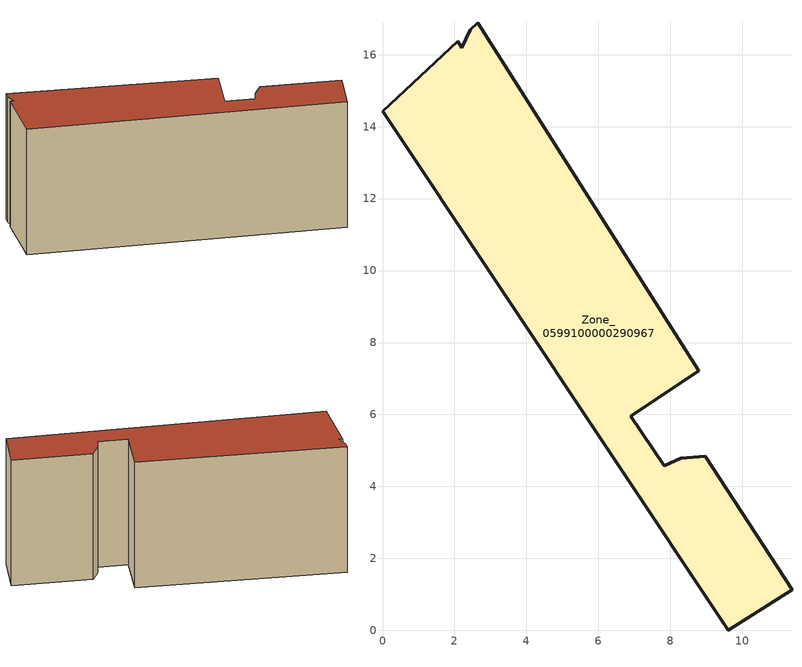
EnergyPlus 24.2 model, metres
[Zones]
Zone_0599100000290967
 floor ground (C_G): 6.9,5.95 7.83,4.58 8.29,4.79 8.96,4.84 11.38,1.13 9.61,0 0,14.43 2.08,16.37 2.2,16.19 2.44,16.7 2.65,16.89 8.79,7.21 z0
 wall outside (C_F): 9.61,0 11.38,1.13 8.96,4.84 8.29,4.79 7.83,4.58 6.9,5.95 8.79,7.21 2.65,16.89 2.44,16.7 2.2,16.19 2.08,16.37 0,14.43 9.61,0 z0:8.05
 roof outside (C_R): 11.38,1.13 8.96,4.84 8.29,4.79 7.83,4.58 6.9,5.95 8.79,7.21 2.65,16.89 2.44,16.7 2.2,16.19 2.08,16.37 0,14.43 9.61,0 z8.05
[BUILDING]
Pand.0599100000290967: North Axis=0; Terrain=City; Loads Convergence Tolerance Value=0.04; Temperature Convergence Tolerance Value=0.4; Solar Distribution=FullExterior; Maximum Number of Warmup Days=25; Minimum Number of Warmup Days=1
[Site:Location]
Rotterdam.The.Hague.AP_ZH_NLD Design_Conditions: Latitude=51.96; Longitude=4.45; Time Zone=1; Elevation=-4.5
[SITE:GROUNDTEMPERATURE:BUILDINGSURFACE]
18, 18, 18, 18, 18, 18, 18, 18, 18, 18, 18, 18
[MATERIAL] Thermal Absorptance=0.9; Solar Absorptance=0.7; Visible Absorptance=0.7
Name | Roughness | Thickness | Conductivity | Density | Specific Heat
G.TI.1946 | MediumSmooth | 0.15 | 1 | 540 | 1210
F.TI.1946 | Rough | 0.3 | 0.857143 | 1920 | 840
R.TI.1946 | MediumRough | 0.2 | 0.1 | 1500 | 1000
[CONSTRUCTION]
C_G: G.TI.1946
C_F: F.TI.1946
C_R: R.TI.1946
[ZONE]
Zone_0599100000290967: Type=1; Multiplier=1; Ceiling Height=Autocalculate; Volume=Autocalculate; Floor Area=autocalculate; Part of Total Floor Area=Yes
[ZONEINFILTRATION:DESIGNFLOWRATE]
Infil_Zone_0599100000290967: Zone or ZoneList or Space or SpaceList=Zone_0599100000290967; Schedule=AlwaysOn; Design Flow Rate Calculation Method=Flow/Area; Flow Rate per Floor Area=0.003; Constant Term Coefficient=1; Temperature Term Coefficient=0; Velocity Term Coefficient=0; Velocity Squared Term Coefficient=0
[HVACTEMPLATE:ZONE:IDEALLOADSAIRSYSTEM]
Zone_0599100000290967: Maximum Heating Supply Air Temperature=50; Minimum Cooling Supply Air Temperature=13; Maximum Heating Supply Air Humidity Ratio=0.0156; Minimum Cooling Supply Air Humidity Ratio=0.0077; Heating Limit=NoLimit; Cooling Limit=NoLimit; Dehumidification Control Type=ConstantSensibleHeatRatio; Cooling Sensible Heat Ratio=0.7; Dehumidification Setpoint=60; Humidification Control Type=None; Humidification Setpoint=30; Outdoor Air Method=None; Outdoor Air Flow Rate per Person=0.00944; Outdoor Air Flow Rate per Zone Floor Area=0; Outdoor Air Flow Rate per Zone=0; Demand Controlled Ventilation Type=None; Outdoor Air Economizer Type=NoEconomizer; Heat Recovery Type=None; Sensible Heat Recovery Effectiveness=0.7; Latent Heat Recovery Effectiveness=0.65
[ZONECONTROL:THERMOSTAT]
ThermostatControl_Zone_0599100000290967: Zone or ZoneList=Zone_0599100000290967; Control Type Schedule=DualSetpointControlType; Control 1=Thermostat_Zone_0599100000290967; Temperature Difference Between Cutout And Setpoint=0
[THERMOSTATSETPOINT:DUALSETPOINT]
Thermostat_Zone_0599100000290967: Heating Setpoint Temperature Schedule=HeatingSetpoint_Zone_0599100000290967; Cooling Setpoint Temperature Schedule=CoolingSetpoint_Zone_0599100000290967
[SCHEDULE:COMPACT]
HeatingSetpoint_Zone_0599100000290967: Through: 12/31, For: AllDays, Until: 24:00, 21
CoolingSetpoint_Zone_0599100000290967: Through: 12/31, For: AllDays, Until: 24:00, 24
DualSetpointControlType: Through: 12/31, For: AllDays, Until: 24:00, 4
AlwaysOn: Through: 12/31, For: AllDays, Until: 24:00, 1
